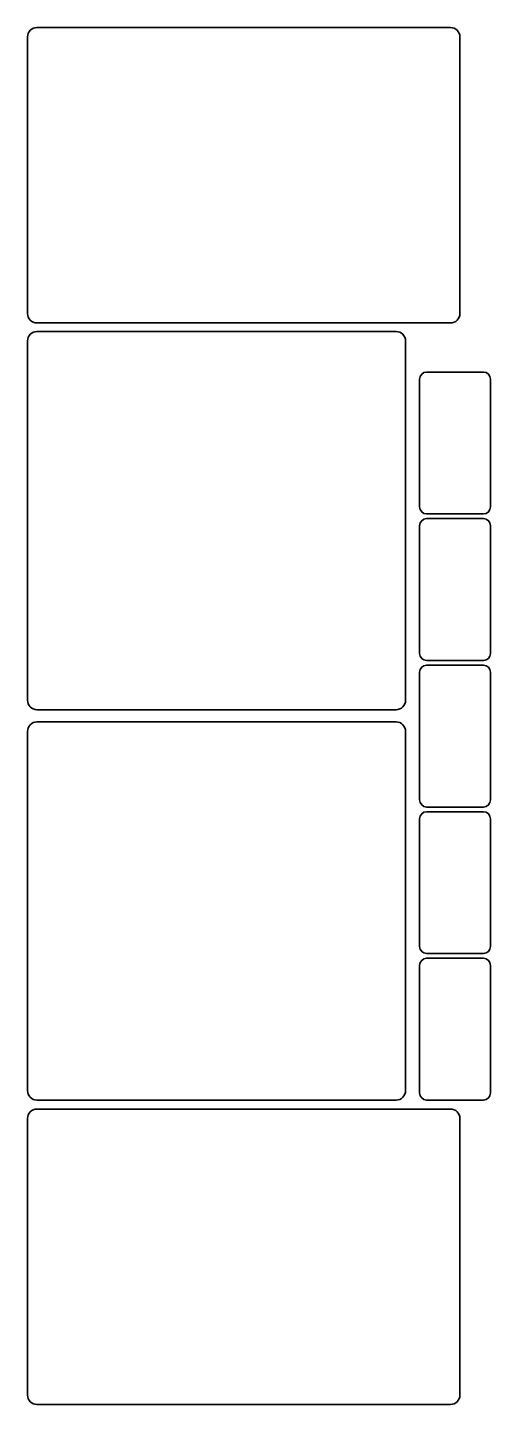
# Model space of a CAD drawing. Header units: inches. Extents: x -241 to 739, y -1710 to 1203.
import ezdxf

# ---------------------------------------------------------------- set-up
doc = ezdxf.new("R2010")
doc.units = ezdxf.units.IN
doc.header["$MEASUREMENT"] = 0
doc.layers.add('Capa 1', color=7, linetype='Continuous')

# ---------------------------------------------------------------- blocks, each defined once
blk = doc.blocks.new('block 3')
at = {"layer": 'Capa 1', "lineweight": 0}
blk.add_open_spline([(724.2, 174.1), (724.2, 174.1), (604.2, 174.1), (604.2, 174.1), (596, 174.1), (589.2, 180.9), (589.2, 189.1), (589.2, 189.1), (589.2, 459.1), (589.2, 459.1), (589.2, 467.4), (596, 474.1), (604.2, 474.1), (604.2, 474.1), (724.2, 474.1), (724.2, 474.1), (732.5, 474.1), (739.2, 467.4), (739.2, 459.1), (739.2, 459.1), (739.2, 189.1), (739.2, 189.1), (739.2, 180.9), (732.5, 174.1), (724.2, 174.1)], degree=3, knots=[0, 0, 0, 0, 1, 1, 1, 2, 2, 2, 3, 3, 3, 4, 4, 4, 5, 5, 5, 6, 6, 6, 7, 7, 7, 8, 8, 8, 8], dxfattribs=at)
at = {"layer": 'Capa 1', "color": 250, "lineweight": 35, "true_color": 0x201815}
blk.add_open_spline([(724.2, 174.1), (724.2, 174.1), (604.2, 174.1), (604.2, 174.1), (596, 174.1), (589.2, 180.9), (589.2, 189.1), (589.2, 189.1), (589.2, 459.1), (589.2, 459.1), (589.2, 467.4), (596, 474.1), (604.2, 474.1), (604.2, 474.1), (724.2, 474.1), (724.2, 474.1), (732.5, 474.1), (739.2, 467.4), (739.2, 459.1), (739.2, 459.1), (739.2, 189.1), (739.2, 189.1), (739.2, 180.9), (732.5, 174.1), (724.2, 174.1)], degree=3, knots=[0, 0, 0, 0, 1, 1, 1, 2, 2, 2, 3, 3, 3, 4, 4, 4, 5, 5, 5, 6, 6, 6, 7, 7, 7, 8, 8, 8, 8], dxfattribs=at)
blk = doc.blocks.new('block 4')
at = {"layer": 'Capa 1', "lineweight": 0}
blk.add_open_spline([(724.2, -135.9), (724.2, -135.9), (604.2, -135.9), (604.2, -135.9), (596, -135.9), (589.2, -129.1), (589.2, -120.9), (589.2, -120.9), (589.2, 149.1), (589.2, 149.1), (589.2, 157.4), (596, 164.1), (604.2, 164.1), (604.2, 164.1), (724.2, 164.1), (724.2, 164.1), (732.5, 164.1), (739.2, 157.4), (739.2, 149.1), (739.2, 149.1), (739.2, -120.9), (739.2, -120.9), (739.2, -129.1), (732.5, -135.9), (724.2, -135.9)], degree=3, knots=[0, 0, 0, 0, 1, 1, 1, 2, 2, 2, 3, 3, 3, 4, 4, 4, 5, 5, 5, 6, 6, 6, 7, 7, 7, 8, 8, 8, 8], dxfattribs=at)
at = {"layer": 'Capa 1', "color": 250, "lineweight": 35, "true_color": 0x201815}
blk.add_open_spline([(724.2, -135.9), (724.2, -135.9), (604.2, -135.9), (604.2, -135.9), (596, -135.9), (589.2, -129.1), (589.2, -120.9), (589.2, -120.9), (589.2, 149.1), (589.2, 149.1), (589.2, 157.4), (596, 164.1), (604.2, 164.1), (604.2, 164.1), (724.2, 164.1), (724.2, 164.1), (732.5, 164.1), (739.2, 157.4), (739.2, 149.1), (739.2, 149.1), (739.2, -120.9), (739.2, -120.9), (739.2, -129.1), (732.5, -135.9), (724.2, -135.9)], degree=3, knots=[0, 0, 0, 0, 1, 1, 1, 2, 2, 2, 3, 3, 3, 4, 4, 4, 5, 5, 5, 6, 6, 6, 7, 7, 7, 8, 8, 8, 8], dxfattribs=at)
blk = doc.blocks.new('block 5')
at = {"layer": 'Capa 1', "lineweight": 0}
blk.add_open_spline([(724.2, -445.9), (724.2, -445.9), (604.2, -445.9), (604.2, -445.9), (596, -445.9), (589.2, -439.1), (589.2, -430.9), (589.2, -430.9), (589.2, -160.9), (589.2, -160.9), (589.2, -152.6), (596, -145.9), (604.2, -145.9), (604.2, -145.9), (724.2, -145.9), (724.2, -145.9), (732.5, -145.9), (739.2, -152.6), (739.2, -160.9), (739.2, -160.9), (739.2, -430.9), (739.2, -430.9), (739.2, -439.1), (732.5, -445.9), (724.2, -445.9)], degree=3, knots=[0, 0, 0, 0, 1, 1, 1, 2, 2, 2, 3, 3, 3, 4, 4, 4, 5, 5, 5, 6, 6, 6, 7, 7, 7, 8, 8, 8, 8], dxfattribs=at)
at = {"layer": 'Capa 1', "color": 250, "lineweight": 35, "true_color": 0x201815}
blk.add_open_spline([(724.2, -445.9), (724.2, -445.9), (604.2, -445.9), (604.2, -445.9), (596, -445.9), (589.2, -439.1), (589.2, -430.9), (589.2, -430.9), (589.2, -160.9), (589.2, -160.9), (589.2, -152.6), (596, -145.9), (604.2, -145.9), (604.2, -145.9), (724.2, -145.9), (724.2, -145.9), (732.5, -145.9), (739.2, -152.6), (739.2, -160.9), (739.2, -160.9), (739.2, -430.9), (739.2, -430.9), (739.2, -439.1), (732.5, -445.9), (724.2, -445.9)], degree=3, knots=[0, 0, 0, 0, 1, 1, 1, 2, 2, 2, 3, 3, 3, 4, 4, 4, 5, 5, 5, 6, 6, 6, 7, 7, 7, 8, 8, 8, 8], dxfattribs=at)
blk = doc.blocks.new('block 6')
at = {"layer": 'Capa 1', "lineweight": 0}
blk.add_open_spline([(724.2, -755.9), (724.2, -755.9), (604.2, -755.9), (604.2, -755.9), (596, -755.9), (589.2, -749.1), (589.2, -740.9), (589.2, -740.9), (589.2, -470.9), (589.2, -470.9), (589.2, -462.6), (596, -455.9), (604.2, -455.9), (604.2, -455.9), (724.2, -455.9), (724.2, -455.9), (732.5, -455.9), (739.2, -462.6), (739.2, -470.9), (739.2, -470.9), (739.2, -740.9), (739.2, -740.9), (739.2, -749.1), (732.5, -755.9), (724.2, -755.9)], degree=3, knots=[0, 0, 0, 0, 1, 1, 1, 2, 2, 2, 3, 3, 3, 4, 4, 4, 5, 5, 5, 6, 6, 6, 7, 7, 7, 8, 8, 8, 8], dxfattribs=at)
at = {"layer": 'Capa 1', "color": 250, "lineweight": 35, "true_color": 0x201815}
blk.add_open_spline([(724.2, -755.9), (724.2, -755.9), (604.2, -755.9), (604.2, -755.9), (596, -755.9), (589.2, -749.1), (589.2, -740.9), (589.2, -740.9), (589.2, -470.9), (589.2, -470.9), (589.2, -462.6), (596, -455.9), (604.2, -455.9), (604.2, -455.9), (724.2, -455.9), (724.2, -455.9), (732.5, -455.9), (739.2, -462.6), (739.2, -470.9), (739.2, -470.9), (739.2, -740.9), (739.2, -740.9), (739.2, -749.1), (732.5, -755.9), (724.2, -755.9)], degree=3, knots=[0, 0, 0, 0, 1, 1, 1, 2, 2, 2, 3, 3, 3, 4, 4, 4, 5, 5, 5, 6, 6, 6, 7, 7, 7, 8, 8, 8, 8], dxfattribs=at)
blk = doc.blocks.new('block 7')
at = {"layer": 'Capa 1', "lineweight": 0}
blk.add_open_spline([(724.2, -1065.9), (724.2, -1065.9), (604.2, -1065.9), (604.2, -1065.9), (596, -1065.9), (589.2, -1059.1), (589.2, -1050.9), (589.2, -1050.9), (589.2, -780.9), (589.2, -780.9), (589.2, -772.6), (596, -765.9), (604.2, -765.9), (604.2, -765.9), (724.2, -765.9), (724.2, -765.9), (732.5, -765.9), (739.2, -772.6), (739.2, -780.9), (739.2, -780.9), (739.2, -1050.9), (739.2, -1050.9), (739.2, -1059.1), (732.5, -1065.9), (724.2, -1065.9)], degree=3, knots=[0, 0, 0, 0, 1, 1, 1, 2, 2, 2, 3, 3, 3, 4, 4, 4, 5, 5, 5, 6, 6, 6, 7, 7, 7, 8, 8, 8, 8], dxfattribs=at)
at = {"layer": 'Capa 1', "color": 250, "lineweight": 35, "true_color": 0x201815}
blk.add_open_spline([(724.2, -1065.9), (724.2, -1065.9), (604.2, -1065.9), (604.2, -1065.9), (596, -1065.9), (589.2, -1059.1), (589.2, -1050.9), (589.2, -1050.9), (589.2, -780.9), (589.2, -780.9), (589.2, -772.6), (596, -765.9), (604.2, -765.9), (604.2, -765.9), (724.2, -765.9), (724.2, -765.9), (732.5, -765.9), (739.2, -772.6), (739.2, -780.9), (739.2, -780.9), (739.2, -1050.9), (739.2, -1050.9), (739.2, -1059.1), (732.5, -1065.9), (724.2, -1065.9)], degree=3, knots=[0, 0, 0, 0, 1, 1, 1, 2, 2, 2, 3, 3, 3, 4, 4, 4, 5, 5, 5, 6, 6, 6, 7, 7, 7, 8, 8, 8, 8], dxfattribs=at)
blk = doc.blocks.new('block 2')
at = {"layer": 'Capa 1'}
for name in ['block 3', 'block 4', 'block 5', 'block 6', 'block 7']:
    blk.add_blockref(name, (0, 0), dxfattribs=at)

msp = doc.modelspace()

# ---------------------------------------------------------------- linework, layer by layer
at = {"layer": 'Capa 1', "color": 250, "lineweight": 35, "true_color": 0x201815}
for points in [[(-240.5, 598), (-240.5, 598), (-240.5, 1183), (-240.5, 1183), (-240.5, 1194), (-231.6, 1203), (-220.5, 1203), (-220.5, 1203), (654.5, 1203), (654.5, 1203), (665.5, 1203), (674.5, 1194), (674.5, 1183), (674.5, 1183), (674.5, 598), (674.5, 598), (674.5, 587), (665.5, 578), (654.5, 578), (654.5, 578), (-220.5, 578), (-220.5, 578), (-231.6, 578), (-240.5, 587), (-240.5, 598)], [(539.5, -240), (539.5, -240), (-220.5, -240), (-220.5, -240), (-231.6, -240), (-240.5, -231.1), (-240.5, -220), (-240.5, -220), (-240.5, 540), (-240.5, 540), (-240.5, 551), (-231.6, 560), (-220.5, 560), (-220.5, 560), (539.5, 560), (539.5, 560), (550.5, 560), (559.5, 551), (559.5, 540), (559.5, 540), (559.5, -220), (559.5, -220), (559.5, -231.1), (550.5, -240), (539.5, -240)], [(539.5, -1065.9), (539.5, -1065.9), (-220.5, -1065.9), (-220.5, -1065.9), (-231.6, -1065.9), (-240.5, -1056.9), (-240.5, -1045.9), (-240.5, -1045.9), (-240.5, -285.9), (-240.5, -285.9), (-240.5, -274.8), (-231.6, -265.9), (-220.5, -265.9), (-220.5, -265.9), (539.5, -265.9), (539.5, -265.9), (550.5, -265.9), (559.5, -274.8), (559.5, -285.9), (559.5, -285.9), (559.5, -1045.9), (559.5, -1045.9), (559.5, -1056.9), (550.5, -1065.9), (539.5, -1065.9)], [(-240.5, -1689.8), (-240.5, -1689.8), (-240.5, -1104.8), (-240.5, -1104.8), (-240.5, -1093.7), (-231.6, -1084.8), (-220.5, -1084.8), (-220.5, -1084.8), (654.5, -1084.8), (654.5, -1084.8), (665.5, -1084.8), (674.5, -1093.7), (674.5, -1104.8), (674.5, -1104.8), (674.5, -1689.8), (674.5, -1689.8), (674.5, -1700.8), (665.5, -1709.8), (654.5, -1709.8), (654.5, -1709.8), (-220.5, -1709.8), (-220.5, -1709.8), (-231.6, -1709.8), (-240.5, -1700.8), (-240.5, -1689.8)]]:
    msp.add_open_spline(points, degree=3, knots=[0, 0, 0, 0, 1, 1, 1, 2, 2, 2, 3, 3, 3, 4, 4, 4, 5, 5, 5, 6, 6, 6, 7, 7, 7, 8, 8, 8, 8], dxfattribs=at)

# ---------------------------------------------------------------- block references
at = {"layer": 'Capa 1'}
msp.add_blockref('block 2', (0, 0), dxfattribs=at)

doc.saveas('drawing.dxf')
